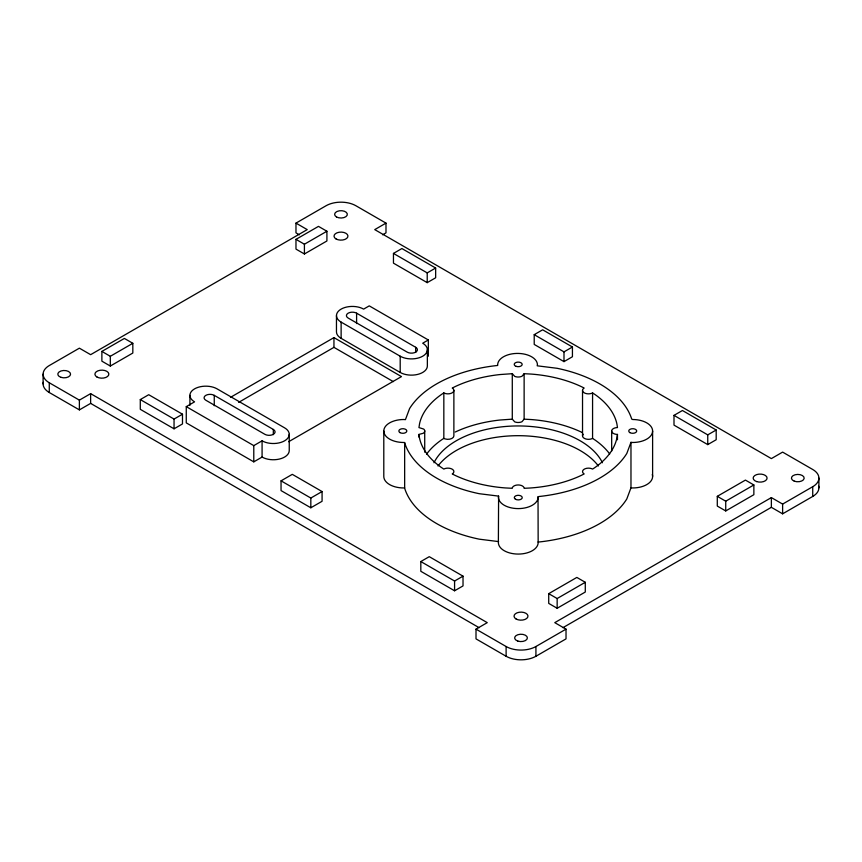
<?xml version="1.0" encoding="UTF-8"?>
<svg xmlns="http://www.w3.org/2000/svg" width="862" height="862" viewBox="0 0 862 862"><rect width="100%" height="100%" fill="white"/><g stroke="black" fill="none" stroke-linecap="round" stroke-linejoin="round"><path stroke-width="1.29" d="M611.675 431A5.969 3.448 0 0 0 616.093 434.329L617.461 434.426L616.804 438.521A99.453 57.42 0 0 1 594.478 467.85L592.56 469.09L591.612 468.648A5.969 3.448 0 0 0 583.865 469.413A5.969 3.448 0 0 0 584.167 473.949L581.16 475.447A99.453 57.42 0 0 1 530.108 488.011L524.15 488.312L523.967 487.515A5.969 3.448 0 0 0 518.202 484.961A5.969 3.448 0 0 0 512.437 487.515L512.265 488.301L505.186 487.924A99.453 57.42 0 0 1 454.382 475.037L452.238 473.938L453.078 473.303A5.969 3.448 0 0 0 452.13 469.143A5.969 3.448 0 0 0 444.932 468.594L443.833 469.079L441.215 467.355A99.453 57.42 0 0 1 419.46 437.874L418.932 434.426L423.242 433.284A5.969 3.448 0 0 0 423.738 429.093L418.954 427.584L419.6 423.479A99.453 57.42 0 0 1 441.926 394.149L443.833 392.921L444.932 393.395A5.969 3.448 0 0 0 452.13 392.856A5.969 3.448 0 0 0 453.078 388.697L452.238 388.062L455.244 386.553A99.453 57.42 0 0 1 500.122 374.539L512.287 373.688L514.733 376.392A5.969 3.448 0 0 0 521.984 376.252L524.128 373.699L531.218 374.076A99.453 57.42 0 0 1 582.033 386.963L584.156 388.062L583.294 388.73A5.969 3.448 0 0 0 584.328 392.878A5.969 3.448 0 0 0 591.537 393.374L592.571 392.91L595.189 394.645A99.453 57.42 0 0 1 616.944 424.126L617.472 427.563L616.093 427.671A5.969 3.448 0 0 0 611.675 431L611.675 451.063M404.655 442.411L404.655 487.881L403.685 487.957A19.891 11.486 0 0 1 383.795 476.47L383.795 431A19.891 11.486 0 0 0 403.685 442.486L404.698 442.906A115.368 66.611 0 0 0 479.304 493.71L498.602 496.113L498.376 497.115A19.891 11.486 0 0 0 518.267 508.602A19.891 11.486 0 0 0 538.157 497.115L538.825 496.534A115.368 66.611 0 0 0 626.814 453.455L630.973 442.346L632.719 442.486A19.891 11.486 0 0 0 652.609 431L652.609 476.47M498.602 496.113L498.376 542.586A19.891 11.486 0 0 0 518.267 554.072A19.891 11.486 0 0 0 538.157 542.586L538.028 496.555M630.973 442.346L630.973 487.827L626.814 498.936A115.368 66.611 0 0 1 538.825 542.004L538.028 542.026M453.875 390.421L453.875 435.892A5.969 3.448 0 0 1 444.932 438.877L443.833 438.392L441.926 439.62A99.453 57.42 0 0 0 426.539 454.199M299.351 234.809L295.978 232.859L295.978 223.118L326.073 205.738A21.087 12.176 0 0 1 355.887 205.738L385.993 223.118L385.993 232.859L382.62 234.809M101.878 351.416L124.387 338.432L132.823 343.302L132.823 353.043L110.314 366.038L101.878 361.167L101.878 351.416L110.314 356.297L132.823 343.302M295.978 239.356L318.477 226.372L326.913 231.242L326.913 240.983L304.415 253.978L295.978 249.107L295.978 239.356L304.415 244.226L326.913 231.242M295.978 223.118L307.228 229.615L90.629 354.67L79.379 348.173L49.274 365.553A21.087 12.176 0 0 0 49.274 382.76L79.379 400.14L90.629 393.643L487.256 622.644L476.007 629.141L476.007 638.882L506.113 656.262A21.087 12.176 0 0 0 535.927 656.262L566.022 638.882L566.022 629.141L554.772 622.644L771.371 497.589L782.621 504.087L812.726 486.707A21.087 12.176 0 0 0 812.726 469.488L782.621 452.108L771.371 458.606L374.744 229.615L385.993 223.118M43.283 382.308A21.087 12.176 0 0 0 49.274 392.512L79.379 409.892L90.629 403.394L479.121 627.687M140.29 399.58L148.727 394.71L182.485 414.202L182.485 423.942L174.049 428.813L140.29 409.321L140.29 399.58L174.049 419.072L182.485 414.202M393.46 253.417L401.897 248.547L435.655 268.028L435.655 277.779L427.218 282.65L393.46 263.158L393.46 253.417L427.218 272.898L435.655 268.028M186.267 406.638L194.564 401.843A15.915 9.191 0 0 1 194.564 388.859A15.915 9.191 0 0 1 217.073 388.859L284.579 427.832A15.915 9.191 0 0 1 284.579 440.827A15.915 9.191 0 0 1 262.08 440.827L253.784 445.622L186.267 406.638L186.267 422.876L253.784 461.86L262.08 457.065A15.915 9.191 0 0 0 279.417 459.058A15.915 9.191 0 0 0 289.244 450.567L289.244 434.329M230.488 397.35L333.95 337.613L401.466 376.597L288.695 441.7M238.623 402.392L333.95 347.364L393.32 381.629M428.328 339.973L422.703 343.216A15.915 9.191 0 0 1 422.703 356.211A15.915 9.191 0 0 1 400.194 356.211L341.126 322.108A15.915 9.191 0 0 1 341.126 309.113A15.915 9.191 0 0 1 363.624 309.113L369.259 305.87L428.328 339.973L428.328 356.211M281.044 480.845L292.293 474.348L322.076 491.545L322.076 501.285L310.826 507.783L281.044 490.586L281.044 480.845L310.826 498.042L322.076 491.545M534.214 334.671L542.651 329.801L572.433 346.998L572.433 356.739L563.996 361.62L534.214 344.423L534.214 334.671L563.996 351.868L572.433 346.998M420.818 561.55L429.265 556.669L463.023 576.161L463.023 585.912L454.576 590.782L420.818 571.29L420.818 561.55L454.576 581.031L463.023 576.161M673.998 415.376L682.435 410.506L716.193 429.998L716.193 439.739L707.745 444.609L673.998 425.128L673.998 415.376L707.745 434.868L716.193 429.998M548.717 593.659L576.84 577.421L585.287 582.292L585.287 592.032L557.154 608.27L548.717 603.4L548.717 593.659L557.154 598.53L585.287 582.292M717.292 496.329L745.425 480.091L753.862 484.961L753.862 494.702L725.729 510.94L717.292 506.069L717.292 496.329L725.729 501.199L753.862 484.961M562.929 627.676L771.371 507.33L782.621 513.827L812.726 496.447A21.087 12.176 0 0 0 818.717 486.254M476.007 629.141L506.113 646.511A21.087 12.176 0 0 0 535.927 646.511L566.022 629.141M609.703 453.972A99.453 57.42 0 0 0 595.189 440.126L592.571 438.392L591.537 438.855A5.969 3.448 0 0 1 584.328 438.359A5.969 3.448 0 0 1 583.294 434.211M512.287 373.688L512.287 419.158L500.122 420.009A99.453 57.42 0 0 0 455.244 432.024M524.128 373.699L524.128 419.169L531.218 419.546A99.453 57.42 0 0 1 582.033 432.433M630.973 487.827L632.719 487.957A19.891 11.486 0 0 0 652.308 474.477M498.602 541.595L479.304 539.181A115.368 66.611 0 0 1 404.698 488.377L404.655 487.881M356.599 313.175L415.667 347.278A5.969 3.448 0 0 1 415.667 352.149A5.969 3.448 0 0 1 407.23 352.149L348.162 318.046A5.969 3.448 0 0 1 348.162 313.175A5.969 3.448 0 0 1 356.599 313.175L356.599 323.562M336.46 315.611L336.46 331.848A15.915 9.191 0 0 0 341.126 338.346L400.194 372.449A15.915 9.191 0 0 0 417.542 374.442A15.915 9.191 0 0 0 427.358 365.951L427.358 349.713M214.261 395.356L273.329 429.459A5.969 3.448 0 0 1 273.329 434.329A5.969 3.448 0 0 1 264.893 434.329L205.824 400.227A5.969 3.448 0 0 1 205.824 395.356A5.969 3.448 0 0 1 214.261 395.356L214.261 405.743M524.128 419.169L521.984 421.723A5.969 3.448 0 0 1 514.733 421.863L512.287 419.158M818.9 478.098L818.9 487.838M812.726 486.707L812.726 496.447M782.621 504.087L782.621 513.827M771.371 497.589L771.371 507.33M725.729 501.199L725.729 510.94M707.745 434.868L707.745 444.609M617.461 434.426L617.461 439.782M592.571 392.91L592.571 438.392M582.529 390.464L582.529 435.935M563.996 351.868L563.996 361.62M557.154 598.53L557.154 608.27M535.927 646.511L535.927 656.262M506.113 646.511L506.113 656.262M454.576 581.031L454.576 590.782M443.833 392.921L443.833 438.392M427.218 272.898L427.218 282.65M424.718 430.784L424.718 452.184M418.932 434.426L418.932 437.109M415.667 347.278L415.667 352.472M400.194 356.211L400.194 372.449M341.126 322.108L341.126 338.346M333.95 337.613L333.95 347.364M310.826 498.042L310.826 507.783M304.415 244.226L304.415 253.978M273.329 429.459L273.329 434.653M262.08 440.827L262.08 457.065M253.784 445.622L253.784 461.86M189.909 395.356L189.909 405.345M174.049 419.072L174.049 428.813M110.314 356.297L110.314 366.038M90.629 393.643L90.629 403.394M79.379 400.14L79.379 409.892M49.274 382.76L49.274 392.512M43.1 374.162L43.1 383.902M433.974 462.754A87.525 50.524 0 0 1 518.202 425.947A87.525 50.524 0 0 1 602.441 462.754M438.015 465.965A87.525 50.524 0 0 1 518.202 435.687A87.525 50.524 0 0 1 598.39 465.965M652.609 431A19.891 11.486 0 0 0 632.719 419.514L631.717 419.094A115.368 66.611 0 0 0 557.1 368.289L537.209 365.811L537.425 364.346A19.891 11.486 0 0 0 516.586 353.431A19.891 11.486 0 0 0 497.686 365.466L497.589 365.466A115.368 66.611 0 0 0 409.59 408.545L405.431 419.643L403.685 419.514A19.891 11.486 0 0 0 383.795 431M794.258 481.147A6.368 3.674 0 0 0 804.16 478.356A6.368 3.674 0 0 0 795.023 474.79A6.368 3.674 0 0 0 794.258 481.147M517.836 641.091A6.368 3.674 0 0 0 527.382 637.902A6.368 3.674 0 0 0 517.836 634.723A6.368 3.674 0 0 0 517.836 641.091M336.482 216.944A6.368 3.674 0 0 0 347.127 215.295A6.368 3.674 0 0 0 339.337 210.802A6.368 3.674 0 0 0 336.482 216.944M60.997 377.34A6.368 3.674 0 0 0 70.555 374.162A6.368 3.674 0 0 0 60.997 370.972A6.368 3.674 0 0 0 60.997 377.34M336.061 238.957A6.961 4.019 0 0 0 347.709 237.147A6.961 4.019 0 0 0 339.186 232.234A6.961 4.019 0 0 0 336.061 238.957M756.642 481.578A6.961 4.019 0 0 0 767.083 478.098A6.961 4.019 0 0 0 756.642 474.617A6.961 4.019 0 0 0 756.642 481.578M96.953 376.996A6.961 4.019 0 0 0 108.601 375.196A6.961 4.019 0 0 0 100.078 370.272A6.961 4.019 0 0 0 96.953 376.996M516.09 618.991A6.961 4.019 0 0 0 527.738 617.181A6.961 4.019 0 0 0 519.215 612.257A6.961 4.019 0 0 0 516.09 618.991M400.022 432.627A3.976 2.295 0 0 0 406.681 431.593A3.976 2.295 0 0 0 401.811 428.78A3.976 2.295 0 0 0 400.022 432.627M515.454 499.227A3.976 2.295 0 0 0 522.113 498.204A3.976 2.295 0 0 0 517.243 495.391A3.976 2.295 0 0 0 515.454 499.227M516.209 366.382A3.976 2.295 0 0 0 522.178 364.389A3.976 2.295 0 0 0 516.209 362.406A3.976 2.295 0 0 0 516.209 366.382M629.906 432.627A3.976 2.295 0 0 0 636.565 431.593A3.976 2.295 0 0 0 631.695 428.78A3.976 2.295 0 0 0 629.906 432.627"/></g></svg>
